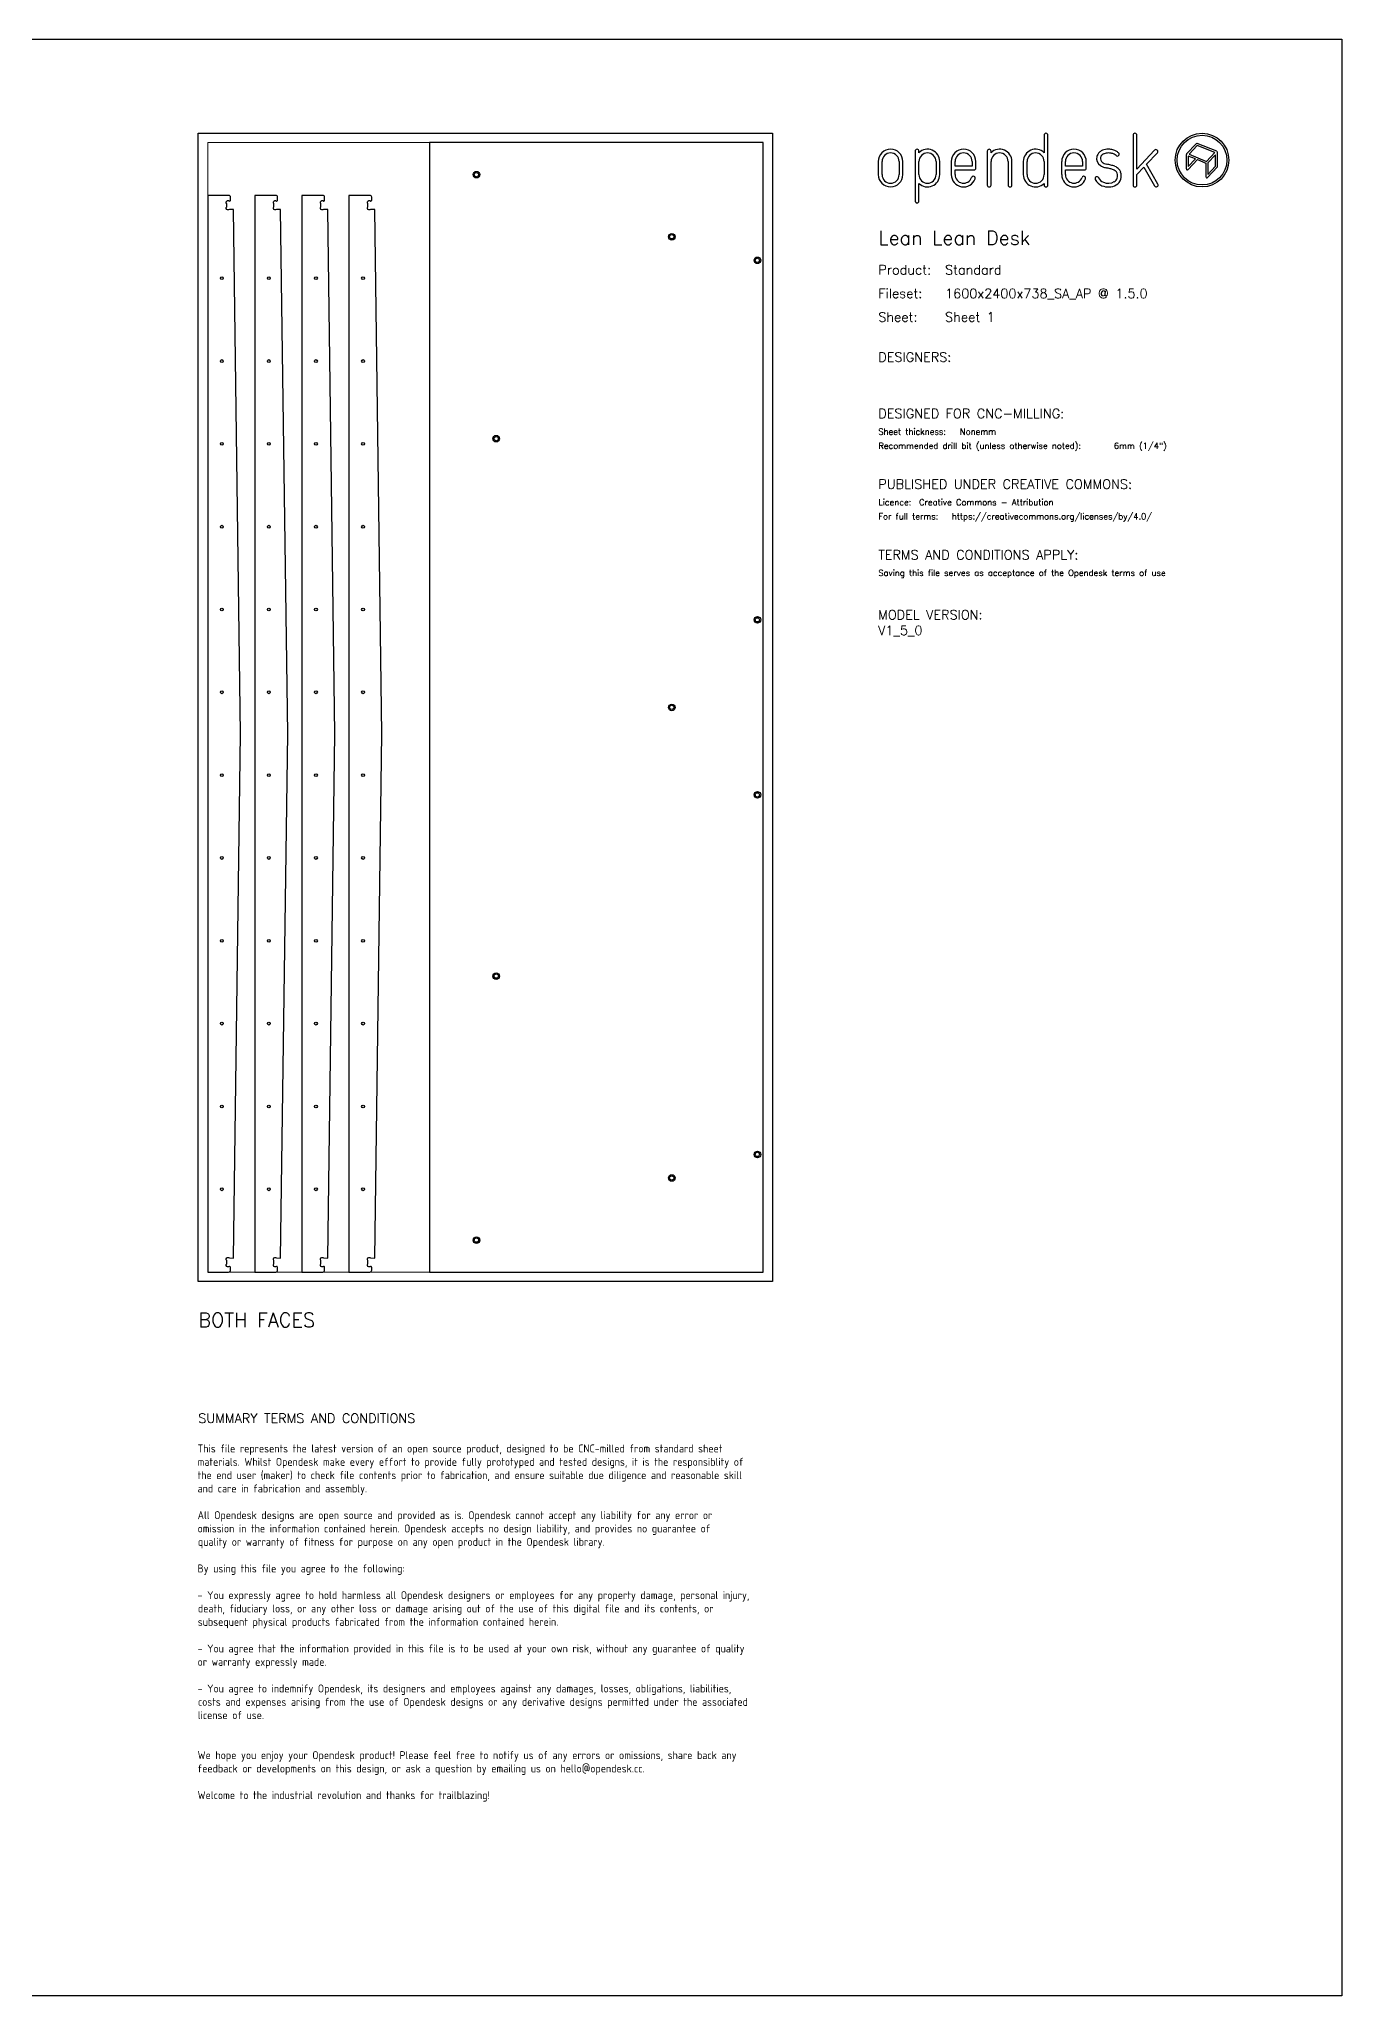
# Model space of a CAD drawing. Header units: millimetres. Extents: x -300 to 5880, y -300 to 4158.
# Drawn here: x 3112 to 5880, y 0 to 4158 of the extents above; entities that cross this region are included whole.
import ezdxf
from ezdxf.enums import TextEntityAlignment as Align

# ---------------------------------------------------------------- set-up
doc = ezdxf.new("R2010")
doc.units = ezdxf.units.MM
doc.layers.add('00-NOPRINT_TEXT', color=7, linetype='Continuous', lineweight=25)
doc.layers.add('00_NOPRINT_TOLERANCE', color=7, linetype='Continuous', lineweight=5)
for name, color, linetype, lineweight, true_color in [('BOARD_$TH-NOMINAL', 3, 'Continuous', 30, 0x00ff00), ('TOP-CUT-OUTSIDE_18.000MM', 220, 'Continuous', 25, 0xff00d1), ('TOP-HOLE-6.000MM-DIAM_15.000MM', 20, 'Continuous', 25, 0xff2400), ('TOP-HOLE-9.000MM-DIAM_14.000MM', 220, 'Continuous', 25, 0xff00c7), ('TOP-POCKET-INSIDE_2.000MM', 110, 'Continuous', 25, 0x00ff94)]:
    doc.layers.add(name, color=color, linetype=linetype, lineweight=lineweight, true_color=true_color)
doc.styles.add('OD-ISOCP-17_221', font='isocp.shx')
doc.styles.add('OD-ISOCP-17_222', font='isocp.shx')
doc.styles.add('OD-ISOCP-17_223', font='isocp.shx')
doc.styles.add('OD-ISOCP-17_224', font='isocp.shx')
doc.styles.add('OD-ISOCP-17_225', font='isocp.shx')
doc.styles.add('OD-ISOCP-17_226', font='isocp.shx')
doc.styles.add('OD-ISOCP-17_227', font='isocp.shx')
doc.styles.add('OD-ISOCP-17_228', font='isocp.shx')
doc.styles.add('OD-ISOCP-17_229', font='isocp.shx')
doc.styles.add('OD-ISOCP-17_230', font='isocp.shx')
doc.styles.add('OD-ISOCP-17_231', font='isocp.shx')
doc.styles.add('OD-ISOCP-17_232', font='isocp.shx')
doc.styles.add('OD-ISOCP-17_233', font='isocp.shx')
doc.styles.add('OD-ISOCP-17_234', font='isocp.shx')
doc.styles.add('OD-ISOCP-17_235', font='isocp.shx')
doc.styles.add('OD-ISOCP-17_236', font='isocp.shx')
doc.styles.add('OD-ISOCP-17_237', font='isocp.shx')
doc.styles.add('OD-ISOCP-17_238', font='isocp.shx')
doc.styles.add('OD-ISOCP-17_239', font='isocp.shx')
doc.styles.add('OD-SIMPLEX-13_86', font='simplex.shx')
doc.styles.add('OD-SIMPLEX-20_82', font='simplex.shx')
doc.styles.add('OD-SIMPLEX-20_86', font='simplex.shx')
doc.styles.add('OD-SIMPLEX-20_88', font='simplex.shx')
doc.styles.add('OD-SIMPLEX-30_83', font='simplex.shx')
doc.styles.add('OD-SIMPLEX-30_87', font='simplex.shx')

# ---------------------------------------------------------------- blocks, each defined once
blk = doc.blocks.new('Borders Opendesk_7')
at = {"layer": '00-NOPRINT_TEXT'}
for p, q in [((0, 4158), (5880, 4158)), ((5880, 4158), (5880, 0)), ((5247.4, 3954), (5247.4, 3916.7)), ((5255.3, 3848), (5255.3, 3954)), ((5436.4, 3954), (5436.4, 3848)), ((5444.4, 3881.9), (5444.4, 3954)), ((4973.4, 3920.1), (4973.4, 3814.1)), ((4981.3, 3916.7), (4981.3, 3920.1)), ((5126.6, 3920.1), (5126.6, 3848)), ((5134.5, 3916.7), (5134.5, 3920.1)), ((5482.1, 3922), (5444.4, 3881.9)), ((5464.8, 3892.1), (5487.9, 3916.6)), ((5549.5, 3912.6), (5549.5, 3882.2)), ((5570.5, 3935.8), (5550.1, 3914)), ((5553.7, 3909.6), (5553.7, 3887.4)), ((5568.8, 3903.5), (5553.7, 3909.6)), ((5572.6, 3931.9), (5555.2, 3913.4)), ((5555.2, 3913.4), (5592.6, 3898.3)), ((5610, 3916.9), (5572.6, 3931.9)), ((5614.4, 3919.6), (5572.8, 3936.3)), ((5592.6, 3898.3), (5610, 3916.9)), ((5611.5, 3912.4), (5595.2, 3895.1)), ((5611.5, 3888.1), (5611.5, 3912.4)), ((5615.7, 3887.3), (5615.7, 3917.6)), ((4895, 3898), (4895, 3870.1)), ((4902.9, 3870.1), (4902.9, 3898)), ((4939.3, 3898), (4939.3, 3870.1)), ((4947.3, 3870.1), (4947.3, 3898)), ((4981.3, 3870.1), (4981.3, 3898)), ((5017.7, 3898), (5017.7, 3870.1)), ((5025.6, 3870.1), (5025.6, 3898)), ((5050, 3898), (5050, 3870.1)), ((5058, 3888.1), (5058, 3898)), ((5094.4, 3888.1), (5058, 3888.1)), ((5058, 3870.1), (5058, 3880.1)), ((5058, 3880.1), (5098.3, 3880.1)), ((5094.4, 3898), (5094.4, 3888.1)), ((5102.3, 3884.1), (5102.3, 3898)), ((5134.5, 3848), (5134.5, 3898)), ((5170.9, 3898), (5170.9, 3848)), ((5178.9, 3848), (5178.9, 3898)), ((5203, 3898), (5203, 3870.1)), ((5211, 3870.1), (5211, 3898)), ((5247.4, 3898), (5247.4, 3870.1)), ((5284.6, 3898), (5284.6, 3870.1)), ((5292.6, 3888.1), (5292.6, 3898)), ((5329, 3888.1), (5292.6, 3888.1)), ((5292.6, 3870.1), (5292.6, 3880.1)), ((5292.6, 3880.1), (5332.9, 3880.1)), ((5329, 3898), (5329, 3888.1)), ((5336.9, 3884.1), (5336.9, 3898)), ((5444.4, 3870.4), (5459.1, 3886)), ((5444.4, 3848), (5444.4, 3870.4)), ((5459.1, 3886), (5482.1, 3846)), ((5489, 3850), (5464.8, 3892.1)), ((5553.1, 3880.8), (5572.9, 3901.9)), ((5553.7, 3887.4), (5568.8, 3903.5)), ((5572.9, 3901.9), (5591.1, 3894.5)), ((5591.1, 3894.5), (5591.1, 3865.5)), ((5594.7, 3864.1), (5615.1, 3885.8)), ((5595.2, 3895.1), (5595.2, 3870.7)), ((5595.2, 3870.7), (5611.5, 3888.1)), ((4981.3, 3814.1), (4981.3, 3851.4)), ((5247.4, 3851.4), (5247.4, 3848)), ((5880, 0), (0, 0))]:
    blk.add_line(p, q, dxfattribs=at)
for radius in [57, 52.9]:
    blk.add_circle((5582.9, 3901), radius, dxfattribs=at)
for centre, radius, start, end in [((5251.3, 3954), 3.97, 0, 180), ((5440.4, 3954), 3.97, 0, 180), ((4921.1, 3898), 26.1, 0, 180), ((4921.1, 3898), 18.2, 0, 180), ((4977.3, 3920.1), 3.97, 0, 180), ((4999.5, 3898), 26.1, 0, 134.1316), ((4999.5, 3898), 18.2, 0, 180), ((5076.2, 3898), 26.1, 0, 180), ((5076.2, 3898), 18.2, 0, 180), ((5130.6, 3920.1), 3.97, 0, 180), ((5152.7, 3898), 26.1, 0, 134.1316), ((5152.7, 3898), 18.2, 0, 180), ((5229.2, 3898), 26.1, 45.8684, 180), ((5229.2, 3898), 18.2, 0, 180), ((5310.8, 3898), 26.1, 0, 180), ((5310.8, 3898), 18.2, 0, 180), ((5377.2, 3904.5), 18.3, 167.0964, 235.8453), ((5375.9, 3904.8), 16.9, 150.5139, 167.0489), ((5377.5, 3903.4), 19, 138.9882, 149.267), ((5377.5, 3903.4), 19, 127.9168, 138.9882), ((5380.5, 3899.5), 24, 111.7012, 127.9168), ((5375.9, 3904.8), 8.99, 151.0519, 168.0238), ((5377.5, 3903.4), 11.1, 138.9882, 148.8091), ((5377.5, 3903.4), 11.1, 127.9168, 138.9882), ((5380.5, 3899.5), 16, 111.7012, 127.9168), ((5383.5, 3891.9), 32.1, 90, 111.7012), ((5383.5, 3891.9), 24.2, 90, 111.7012), ((5383.5, 3878.8), 45.3, 80.7104, 90), ((5383.5, 3878.8), 37.3, 80.7104, 90), ((5385.9, 3893.2), 22.7, 71.5035, 80.7104), ((5385.9, 3893.2), 30.7, 71.5035, 80.7104), ((5387.1, 3896.7), 19, 61.0356, 71.5035), ((5387.1, 3896.7), 26.9, 61.0356, 71.5035), ((5387.1, 3896.7), 19, 46.7983, 61.0356), ((5387.1, 3896.7), 26.9, 46.7983, 61.0356), ((5402.8, 3913.5), 3.97, 226.7983, 46.7983), ((5485, 3919.3), 3.97, 316.7135, 136.7135), ((5551.6, 3912.6), 2.06, 136.7696, 180), ((5572, 3934.4), 2.06, 68.0714, 136.7696), ((5613.6, 3917.6), 2.06, 0, 68.0714), ((4921.1, 3870.1), 26.1, 180, 0), ((4921.1, 3870.1), 18.2, 180, 0), ((4999.5, 3870.1), 18.2, 180, 0), ((4999.5, 3870.1), 26.1, 225.8684, 0), ((5076.2, 3870.1), 26.1, 180, 340.0258), ((5076.2, 3870.1), 18.2, 180, 340.0258), ((5098.3, 3884.1), 3.97, 270, 0), ((5229.2, 3870.1), 26.1, 180, 314.1316), ((5229.2, 3870.1), 18.2, 180, 0), ((5310.8, 3870.1), 26.1, 180, 340.0258), ((5310.8, 3870.1), 18.2, 180, 340.0258), ((5332.9, 3884.1), 3.97, 270, 0), ((5377.2, 3904.5), 10.3, 167.9603, 235.8613), ((5382, 3911.6), 26.9, 235.8511, 248.0912), ((5382, 3911.6), 18.9, 235.8511, 248.0912), ((5388.7, 3928.4), 44.9, 248.0912, 257.5385), ((5388.7, 3928.4), 37, 248.0912, 257.5385), ((5300, 3526.6), 366.5, 76.1947, 77.5385), ((5300, 3526.6), 374.5, 76.1947, 77.5385), ((5372.7, 3822.5), 61.9, 69.1442, 76.1947), ((5372.7, 3822.5), 69.8, 69.1442, 76.1947), ((5389.5, 3866.6), 14.6, 38.9291, 69.1442), ((5389.5, 3866.6), 22.5, 38.9291, 69.1442), ((5393.9, 3870.2), 8.99, 17.5834, 38.9291), ((5385.6, 3867.6), 17.6, 343.8033, 17.5834), ((5393.9, 3870.2), 16.9, 17.5834, 38.9291), ((5385.6, 3867.6), 25.5, 343.8033, 17.5834), ((5551.6, 3882.2), 2.06, 180, 316.7696), ((5613.6, 3887.3), 2.06, 316.7696, 0), ((5097, 3862.6), 3.97, 340.0258, 160.0258), ((5130.6, 3848), 3.97, 180, 0), ((5174.9, 3848), 3.97, 180, 0), ((5251.3, 3848), 3.97, 180, 0), ((5331.6, 3862.6), 3.97, 340.0258, 160.0258), ((5359.7, 3861.7), 3.97, 24.786, 204.786), ((5380.2, 3871.2), 26.6, 204.786, 247.9544), ((5380.2, 3871.2), 18.7, 204.786, 247.9544), ((5383.5, 3879.3), 35.4, 247.9544, 298.2026), ((5383.5, 3879.3), 27.4, 247.9544, 298.2026), ((5390.6, 3866.1), 12.5, 298.2026, 343.8033), ((5390.6, 3866.1), 20.4, 298.2026, 343.8033), ((5440.4, 3848), 3.97, 180, 0), ((5485.5, 3848), 3.97, 209.8417, 29.8417), ((5593.2, 3865.5), 2.06, 180, 316.7696), ((4977.3, 3814.1), 3.97, 180, 0)]:
    blk.add_arc(centre, radius, start, end, dxfattribs=at)
at = {"layer": '00_NOPRINT_TOLERANCE', "ltscale": 0.379202}
for p, q in [((3450, 3958), (4670, 3958)), ((3450, 1518), (3450, 3958)), ((4670, 3958), (4670, 1518)), ((4670, 1518), (3450, 1518))]:
    blk.add_line(p, q, dxfattribs=at)
at = {"layer": '00_NOPRINT_TOLERANCE', "ltscale": 0.380876}
for p, q in [((3470, 3938), (4650, 3938)), ((4650, 1538), (3470, 1538))]:
    blk.add_line(p, q, dxfattribs=at)
at = {"layer": '00_NOPRINT_TOLERANCE', "ltscale": 0.380023}
for p, q in [((3470, 1538), (3470, 3938)), ((4650, 3938), (4650, 1538))]:
    blk.add_line(p, q, dxfattribs=at)
at = {"layer": 'BOARD_$TH-NOMINAL'}
for p, q in [((3450, 3958), (4670, 3958)), ((3450, 1518), (3450, 3958)), ((4670, 3958), (4670, 1518)), ((4670, 1518), (3450, 1518))]:
    blk.add_line(p, q, dxfattribs=at)
at = {"layer": '00-NOPRINT_TEXT'}
for s, height, style, p in [('Lean Lean Desk', 30, 'OD-SIMPLEX-30_83', (4895, 3720.9)), ('Product:', 20, 'OD-SIMPLEX-20_82', (4895, 3657.9)), ('Standard', 20, 'OD-SIMPLEX-20_82', (5036.9, 3657.9)), ('Fileset:', 20, 'OD-SIMPLEX-20_82', (4895, 3607.7)), ('1600x2400x738_SA_AP @ 1.5.0', 20, 'OD-SIMPLEX-20_82', (5036.9, 3607.6)), ('Sheet:', 20, 'OD-SIMPLEX-20_82', (4895, 3557.4)), ('Sheet 1', 20, 'OD-SIMPLEX-20_82', (5036.9, 3557.5)), ('DESIGNERS:', 20, 'OD-SIMPLEX-20_82', (4895, 3472.4)), ('DESIGNED FOR CNC-MILLING:', 20, 'OD-SIMPLEX-20_82', (4895, 3352.4)), ('Sheet thickness:', 13, 'OD-SIMPLEX-13_86', (4895, 3317.4)), ('Nonemm', 13, 'OD-SIMPLEX-13_86', (5068.3, 3317.4)), ('Recommended drill bit (unless otherwise noted):', 13, 'OD-SIMPLEX-13_86', (4895, 3287.4)), ('6mm (1/4")', 13, 'OD-SIMPLEX-13_86', (5395.5, 3287.4)), ('PUBLISHED UNDER CREATIVE COMMONS:', 20, 'OD-SIMPLEX-20_82', (4895, 3202.4)), ('Licence:', 13, 'OD-SIMPLEX-13_86', (4895, 3167.4)), ('Creative Commons - Attribution', 13, 'OD-SIMPLEX-13_86', (4981.5, 3167.4)), ('For full terms:', 13, 'OD-SIMPLEX-13_86', (4895, 3137.4)), ('https://creativecommons.org/licenses/by/4.0/', 13, 'OD-SIMPLEX-13_86', (5051.1, 3137.4)), ('TERMS AND CONDITIONS APPLY:', 20, 'OD-SIMPLEX-20_82', (4895, 3052.3)), ('Saving this file serves as acceptance of the Opendesk terms of use ', 13, 'OD-SIMPLEX-13_86', (4895, 3017.3))]:
    blk.add_text(s, height=height, dxfattribs=dict(at, style=style)).set_placement(p)
at = {"layer": '00-NOPRINT_TEXT', "color": 7}
for s, height, style, p in [('BOTH FACES', 30, 'OD-SIMPLEX-30_87', (3450, 1451.3)), ('SUMMARY TERMS AND CONDITIONS', 20, 'OD-SIMPLEX-20_86', (3450, 1237.4))]:
    blk.add_text(s, height=height, dxfattribs=dict(at, style=style)).set_placement(p, align=Align.TOP_LEFT)
for s, style, p in [('This file represents the latest version of an open source product, designed to be CNC-milled from standard sheet', 'OD-ISOCP-17_221', (3448.5, 1154.7)), ('materials. Whilst Opendesk make every effort to provide fully prototyped and tested designs, it is the responsiblity of', 'OD-ISOCP-17_222', (3448.5, 1126.3)), ('the end user (maker) to check file contents prior to fabrication, and ensure suitable due diligence and reasonable skill', 'OD-ISOCP-17_223', (3448.5, 1098)), ('and care in fabrication and assembly.', 'OD-ISOCP-17_224', (3448.5, 1069.7)), ('All Opendesk designs are open source and provided as is. Opendesk cannot accept any liability for any error or', 'OD-ISOCP-17_225', (3448.5, 1013)), ('omission in the information contained herein. Opendesk accepts no design liability, and provides no guarantee of', 'OD-ISOCP-17_226', (3448.5, 984.7)), ('quality or warranty of fitness for purpose on any open product in the Opendesk library.', 'OD-ISOCP-17_227', (3449.1, 956.3)), ('By using this file you agree to the following:', 'OD-ISOCP-17_228', (3448.5, 899.7)), ('- You expressly agree to hold harmless all Opendesk designers or employees for any property damage, personal injury,', 'OD-ISOCP-17_229', (3448.5, 843)), ('death, fiduciary loss, or any other loss or damage arising out of the use of this digital file and its contents, or', 'OD-ISOCP-17_230', (3449.1, 814.7)), ('subsequent physical products fabricated from the information contained herein.', 'OD-ISOCP-17_231', (3449, 786.3)), ('- You agree that the information provided in this file is to be used at your own risk, without any guarantee of quality', 'OD-ISOCP-17_232', (3448.5, 729.7)), ('or warranty expressly made.', 'OD-ISOCP-17_233', (3448.5, 701.3)), ('- You agree to indemnify Opendesk, its designers and employees against any damages, losses, obligations, liabilities,', 'OD-ISOCP-17_234', (3448.5, 644.7)), ('costs and expenses arising from the use of Opendesk designs or any derivative designs permitted under the associated', 'OD-ISOCP-17_235', (3449.1, 616.3)), ('license of use.', 'OD-ISOCP-17_236', (3448.8, 588)), ('We hope you enjoy your Opendesk product! Please feel free to notify us of any errors or omissions, share back any', 'OD-ISOCP-17_237', (3448.5, 503)), ('feedback or developments on this design, or ask a question by emailing us on hello@opendesk.cc.', 'OD-ISOCP-17_238', (3448.5, 474.7)), ('Welcome to the industrial revolution and thanks for trailblazing!', 'OD-ISOCP-17_239', (3448.5, 418))]:
    blk.add_text(s, height=17, dxfattribs=dict(at, style=style)).set_placement(p)

msp = doc.modelspace()

# ---------------------------------------------------------------- linework, layer by layer
at = {"layer": 'TOP-CUT-OUTSIDE_18.000MM'}
msp.add_lwpolyline([(4650, 1538), (4650, 3938), (3941, 3938), (3941, 1538)], close=True, dxfattribs=at)
for points in [[(3510.5, 1555.7), (3510.5, 1562.3, -1.000151), (3516.2, 1568), (3525, 1567.7), (3540, 2682), (3525, 3796.3), (3516.2, 3796, -1.000151), (3510.5, 3801.7), (3510.5, 3808.3, -1.000151), (3516.2, 3814), (3516.5, 3814, 0.414214), (3518.5, 3816), (3518.5, 3822, 0.414214), (3514.5, 3826), (3470, 3826), (3470, 1538), (3514.5, 1538, 0.414214), (3518.5, 1542), (3518.5, 1548, 0.414214), (3516.5, 1550), (3516.2, 1550, -1.000151)], [(3610.5, 1555.7), (3610.5, 1562.3, -1.000151), (3616.2, 1568), (3625, 1567.7), (3640, 2682), (3625, 3796.3), (3616.2, 3796, -1.000151), (3610.5, 3801.7), (3610.5, 3808.3, -1.000151), (3616.2, 3814), (3616.5, 3814, 0.414214), (3618.5, 3816), (3618.5, 3822, 0.414214), (3614.5, 3826), (3570, 3826), (3570, 1538), (3614.5, 1538, 0.414214), (3618.5, 1542), (3618.5, 1548, 0.414214), (3616.5, 1550), (3616.2, 1550, -1.000151)], [(3710.5, 1555.7), (3710.5, 1562.3, -1.000151), (3716.2, 1568), (3725, 1567.7), (3740, 2682), (3725, 3796.3), (3716.2, 3796, -1.000151), (3710.5, 3801.7), (3710.5, 3808.3, -1.000151), (3716.2, 3814), (3716.5, 3814, 0.414214), (3718.5, 3816), (3718.5, 3822, 0.414214), (3714.5, 3826), (3670, 3826), (3670, 1538), (3714.5, 1538, 0.414214), (3718.5, 1542), (3718.5, 1548, 0.414214), (3716.5, 1550), (3716.2, 1550, -1.000151)], [(3810.5, 1555.7), (3810.5, 1562.3, -1.000151), (3816.2, 1568), (3825, 1567.7), (3840, 2682), (3825, 3796.3), (3816.2, 3796, -1.000151), (3810.5, 3801.7), (3810.5, 3808.3, -1.000151), (3816.2, 3814), (3816.5, 3814, 0.414214), (3818.5, 3816), (3818.5, 3822, 0.414214), (3814.5, 3826), (3770, 3826), (3770, 1538), (3814.5, 1538, 0.414214), (3818.5, 1542), (3818.5, 1548, 0.414214), (3816.5, 1550), (3816.2, 1550, -1.000151)]]:
    msp.add_lwpolyline(points, format="xyb", close=True, dxfattribs=at)
at = {"layer": 'TOP-HOLE-6.000MM-DIAM_15.000MM'}
for centre in [(3500, 3650), (3600, 3650), (3700, 3650), (3800, 3650), (3500, 3474), (3600, 3474), (3700, 3474), (3800, 3474), (3500, 3298), (3600, 3298), (3700, 3298), (3800, 3298), (3500, 3122), (3600, 3122), (3700, 3122), (3800, 3122), (3500, 2946), (3600, 2946), (3700, 2946), (3800, 2946), (3500, 2770), (3600, 2770), (3700, 2770), (3800, 2770), (3500, 2594), (3600, 2594), (3700, 2594), (3800, 2594), (3500, 2418), (3600, 2418), (3700, 2418), (3800, 2418), (3500, 2242), (3600, 2242), (3700, 2242), (3800, 2242), (3500, 2066), (3600, 2066), (3700, 2066), (3800, 2066), (3500, 1890), (3600, 1890), (3700, 1890), (3800, 1890), (3500, 1714), (3600, 1714), (3700, 1714), (3800, 1714)]:
    msp.add_circle(centre, 3, dxfattribs=at)
at = {"layer": 'TOP-HOLE-9.000MM-DIAM_14.000MM'}
for centre in [(4041, 3870), (4456, 3738), (4638, 3688), (4083, 3309), (4638, 2924), (4456, 2738), (4638, 2552), (4083, 2167), (4638, 1788), (4456, 1738), (4041, 1606)]:
    msp.add_circle(centre, 4.5, dxfattribs=at)
at = {"layer": 'TOP-POCKET-INSIDE_2.000MM'}
for centre in [(4041, 3870), (4456, 3738), (4638, 3688), (4083, 3309), (4638, 2924), (4456, 2738), (4638, 2552), (4083, 2167), (4638, 1788), (4456, 1738), (4041, 1606)]:
    msp.add_circle(centre, 7, dxfattribs=at)

# ---------------------------------------------------------------- block references
msp.add_blockref('Borders Opendesk_7', (0, 0))

# ---------------------------------------------------------------- texts
at = {"insert": (4894.6, 2944.9), "char_height": 20, "width": 292.308, "attachment_point": 1, "style": 'OD-SIMPLEX-20_88'}
msp.add_mtext('MODEL VERSION:\\PV1_5_0', dxfattribs=at)

doc.saveas('drawing.dxf')
